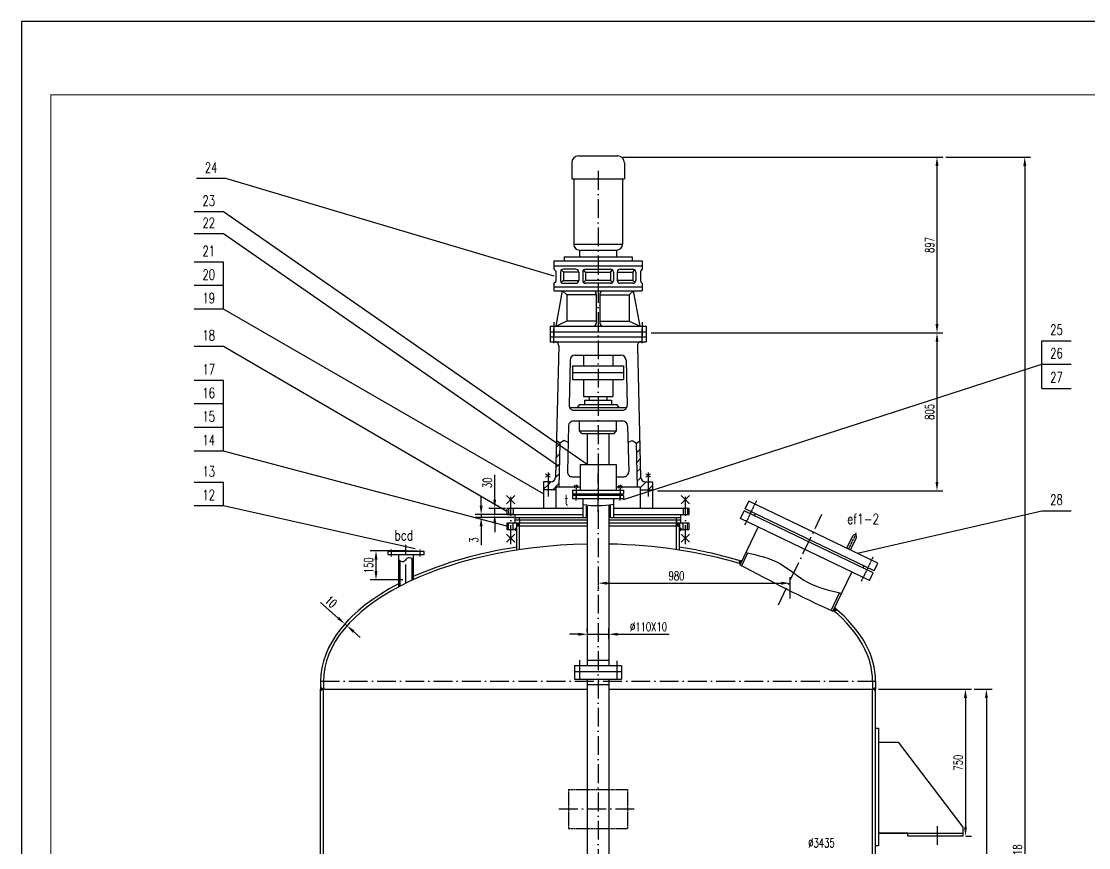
# Model space of a CAD drawing. Extents: x 13059 to 21969, y 2463 to 15078.
# Drawn here: x 13059 to 18501, y 10864 to 15078 of the extents above; entities that cross this region are included whole.
import ezdxf
from ezdxf.enums import TextEntityAlignment as Align

# ---------------------------------------------------------------- set-up
doc = ezdxf.new("R2010")
doc.units = 0
doc.header["$LTSCALE"] = 8
for name, pattern in [('ACAD_ISO10W100', [18, 12, -3, 0, -3]), ('CENTER', [2, 1.25, -0.25, 0.25, -0.25]), ('HIDDEN', [0.375, 0.25, -0.125])]:
    doc.linetypes.add(name, pattern=pattern)
for name, color, linetype in [('cen', 3, 'CENTER'), ('HGJ', 1, 'Continuous'), ('HGJX', 2, 'CENTER'), ('hgjy', 7, 'Continuous'), ('K1', 4, 'Continuous'), ('RENK', 7, 'Continuous'), ('tank', 1, 'Continuous'), ('tankx', 2, 'ACAD_ISO10W100'), ('tanky', 7, 'Continuous')]:
    doc.layers.add(name, color=color, linetype=linetype)
doc.styles.add('hzfs', font='simplex.shx', dxfattribs={"width": 0.7, "bigfont": 'hzfs.shx'})
doc.styles.get("Standard").update_dxf_attribs({"font": 'txt', "width": 0.7, "bigfont": 'hztxt.shx'})
doc.dimstyles.new('PVCAD$0', dxfattribs={"dimscale": 15, "dimtxt": 3, "dimasz": 3, "dimexe": 2, "dimexo": 1, "dimgap": 1, "dimtad": 1, "dimdec": 0, "dimzin": 0, "dimdsep": 46, "dimtxsty": 'hzfs', "dimcen": 2.5, "dimclrd": 4, "dimclre": 4, "dimadec": 0, "dimazin": 0, "dimtfac": 1, "dimtmove": 0, "dimatfit": 0, "dimfxl": 1, "dimarcsym": 0})

# ---------------------------------------------------------------- blocks, each defined once
blk = doc.blocks.new('*D143')
at = {"color": 4, "lineweight": -2}
for p, q in [((15999.4, 12199.5), (15999.4, 12183.1)), ((16044.4, 12213.1), (16934.4, 12213.1)), ((16979.4, 12134.6), (16979.4, 12243.1))]:
    blk.add_line(p, q, dxfattribs=at)
at = {"color": 4}
for points in [[(16044.4, 12220.6), (16044.4, 12205.6), (15999.4, 12213.1)], [(16934.4, 12220.6), (16934.4, 12205.6), (16979.4, 12213.1)]]:
    blk.add_solid(points, dxfattribs=at)
at = {"layer": 'Defpoints', "color": 0}
for p in [(15999.4, 12214.5), (16979.4, 12213.1), (16979.4, 12119.6)]:
    blk.add_point(p, dxfattribs=at)
at = {"color": 0, "insert": (16399.4, 12250.6), "char_height": 45, "attachment_point": 5, "style": 'hzfs'}
blk.add_mtext('980', dxfattribs=at)
blk = doc.blocks.new('*D144')
at = {"color": 4, "lineweight": -2}
for p, q in [((15025, 12378.9), (14837.1, 12378.9)), ((14867.1, 12274.7), (14867.1, 12333.9)), ((15004.4, 12229.7), (14837.1, 12229.7))]:
    blk.add_line(p, q, dxfattribs=at)
at = {"color": 4}
for points in [[(14859.6, 12333.9), (14874.6, 12333.9), (14867.1, 12378.9)], [(14859.6, 12274.7), (14874.6, 12274.7), (14867.1, 12229.7)]]:
    blk.add_solid(points, dxfattribs=at)
at = {"layer": 'Defpoints', "color": 0}
for p in [(14867.1, 12378.9), (15040, 12378.9), (15019.4, 12229.7)]:
    blk.add_point(p, dxfattribs=at)
at = {"color": 0, "insert": (14829.6, 12304.3), "char_height": 45, "attachment_point": 5, "rotation": 90, "style": 'hzfs'}
blk.add_mtext('150', dxfattribs=at)
blk = doc.blocks.new('*D145')
at = {"color": 4, "lineweight": -2}
for p, q in [((15944.4, 11967.7), (15944.4, 11982.7)), ((16054.4, 11930.2), (16054.4, 11982.7)), ((15899.4, 11952.7), (15854.4, 11952.7)), ((15944.4, 11952.7), (16054.4, 11952.7)), ((16099.4, 11952.7), (16362.4, 11952.7))]:
    blk.add_line(p, q, dxfattribs=at)
at = {"color": 4}
for points in [[(15899.4, 11960.2), (15899.4, 11945.2), (15944.4, 11952.7)], [(16099.4, 11960.2), (16099.4, 11945.2), (16054.4, 11952.7)]]:
    blk.add_solid(points, dxfattribs=at)
at = {"layer": 'Defpoints', "color": 0}
for p in [(15944.4, 11952.7), (16054.4, 11952.7), (16054.4, 11915.2)]:
    blk.add_point(p, dxfattribs=at)
at = {"color": 0, "insert": (16256.6, 11990.2), "char_height": 45, "attachment_point": 5, "style": 'hzfs'}
blk.add_mtext('%%C110X10', dxfattribs=at)
blk = doc.blocks.new('*D146')
at = {"color": 4, "lineweight": -2}
for p, q in [((16123.8, 14386.1), (17757.6, 14386.1)), ((17727.6, 14341.1), (17727.6, 13534.1)), ((16269.4, 13489.1), (17757.6, 13489.1))]:
    blk.add_line(p, q, dxfattribs=at)
at = {"color": 4}
for points in [[(17720.1, 14341.1), (17735.1, 14341.1), (17727.6, 14386.1)], [(17720.1, 13534.1), (17735.1, 13534.1), (17727.6, 13489.1)]]:
    blk.add_solid(points, dxfattribs=at)
at = {"layer": 'Defpoints', "color": 0}
for p in [(16108.8, 14386.1), (16254.4, 13489.1), (17727.6, 13489.1)]:
    blk.add_point(p, dxfattribs=at)
at = {"color": 0, "insert": (17690.1, 13937.6), "char_height": 45, "attachment_point": 5, "rotation": 90, "style": 'hzfs'}
blk.add_mtext('897', dxfattribs=at)
blk = doc.blocks.new('*D147')
at = {"color": 4, "lineweight": -2}
for p, q in [((16512.5, 13489.1), (17757.6, 13489.1)), ((17727.6, 13444.1), (17727.6, 12729.1)), ((16301.9, 12684.1), (17757.6, 12684.1))]:
    blk.add_line(p, q, dxfattribs=at)
at = {"color": 4}
for points in [[(17720.1, 13444.1), (17735.1, 13444.1), (17727.6, 13489.1)], [(17720.1, 12729.1), (17735.1, 12729.1), (17727.6, 12684.1)]]:
    blk.add_solid(points, dxfattribs=at)
at = {"layer": 'Defpoints', "color": 0}
for p in [(16497.5, 13489.1), (16286.9, 12684.1), (17727.6, 12684.1)]:
    blk.add_point(p, dxfattribs=at)
at = {"color": 0, "insert": (17690.1, 13086.6), "char_height": 45, "attachment_point": 5, "rotation": 90, "style": 'hzfs'}
blk.add_mtext('805', dxfattribs=at)
blk = doc.blocks.new('*X110')
at = {"color": 0}
for p, q in [((7642.8, 5019.4), (7661.2, 5037.8)), ((7641.5, 4968.7), (7660, 4987.1)), ((7640.3, 4918), (7658.8, 4936.4)), ((7601, 4829.1), (7615.9, 4844)), ((7639.1, 4867.2), (7657.6, 4885.7)), ((7578.5, 4806.6), (7601, 4829.1)), ((7625.3, 4804), (7656.4, 4835))]:
    blk.add_line(p, q, dxfattribs=at)
blk = doc.blocks.new('*X111')
at = {"color": 0}
for p, q in [((8257.8, 5040.4), (8261.1, 5043.7)), ((8258.9, 4992.1), (8276.5, 5009.7)), ((8260.1, 4943.7), (8277.6, 4961.3)), ((8261.2, 4895.4), (8278.8, 4913)), ((8262.4, 4847), (8280.2, 4864.9)), ((8278, 4813.2), (8308.8, 4844)), ((8318.3, 4804), (8340.5, 4826.2))]:
    blk.add_line(p, q, dxfattribs=at)
blk = doc.blocks.new('212B-80-78')
at = {"layer": 'HGJ'}
for p, q in [((-91.7, 154), (-91.7, 22)), ((-91.7, 154), (91.7, 154)), ((91.7, 154), (91.7, 22)), ((-130, 22), (130, 22)), ((-130, 22), (-130, 4)), ((-130, 4), (130, 4)), ((-94, 4), (-94, 0)), ((-94, 0), (94, 0)), ((94, 4), (94, 0)), ((130, 22), (130, 4))]:
    blk.add_line(p, q, dxfattribs=at)
at = {"layer": 'HGJX'}
for p, q in [((0, 181), (0, -19.6)), ((-102.5, 46.1), (-122.5, 34.5)), ((-102.5, 34.5), (-122.5, 46.1)), ((-112.5, 49.7), (-112.5, -20.9)), ((102.5, 34.5), (122.5, 46.1)), ((102.5, 46.1), (122.5, 34.5)), ((112.5, 49.7), (112.5, -20.9))]:
    blk.add_line(p, q, dxfattribs=at)
blk = doc.blocks.new('*D148')
at = {"layer": 'Defpoints', "color": 0}
for p in [(15472.4, 12594.7), (15542.6, 12594.7), (15542.6, 12563.7)]:
    blk.add_point(p, dxfattribs=at)
at = {"layer": 'K1', "color": 4, "lineweight": -2}
for p, q in [((15472.4, 12639.7), (15472.4, 12765.7)), ((15527.6, 12594.7), (15442.4, 12594.7)), ((15472.4, 12563.7), (15472.4, 12594.7)), ((15527.6, 12563.7), (15442.4, 12563.7)), ((15472.4, 12518.7), (15472.4, 12473.7))]:
    blk.add_line(p, q, dxfattribs=at)
at = {"layer": 'K1', "color": 4}
for points in [[(15464.9, 12639.7), (15479.9, 12639.7), (15472.4, 12594.7)], [(15464.9, 12518.7), (15479.9, 12518.7), (15472.4, 12563.7)]]:
    blk.add_solid(points, dxfattribs=at)
at = {"layer": 'K1', "color": 0, "insert": (15434.9, 12725.2), "char_height": 45, "attachment_point": 5, "rotation": 90, "style": 'hzfs'}
blk.add_mtext('30', dxfattribs=at)
blk = doc.blocks.new('*D149')
at = {"layer": 'Defpoints', "color": 0}
for p in [(15403.2, 12548.7), (15585.1, 12563.7), (15585.1, 12548.7)]:
    blk.add_point(p, dxfattribs=at)
at = {"layer": 'K1', "color": 4, "lineweight": -2}
for p, q in [((15403.2, 12608.7), (15403.2, 12653.7)), ((15570.1, 12563.7), (15373.2, 12563.7)), ((15570.1, 12548.7), (15373.2, 12548.7)), ((15403.2, 12563.7), (15403.2, 12548.7)), ((15403.2, 12503.7), (15403.2, 12407.7))]:
    blk.add_line(p, q, dxfattribs=at)
at = {"layer": 'K1', "color": 4}
for points in [[(15395.7, 12608.7), (15410.7, 12608.7), (15403.2, 12563.7)], [(15395.7, 12503.7), (15410.7, 12503.7), (15403.2, 12548.7)]]:
    blk.add_solid(points, dxfattribs=at)
at = {"layer": 'K1', "color": 0, "insert": (15365.7, 12433.2), "char_height": 45, "attachment_point": 5, "rotation": 90, "style": 'hzfs'}
blk.add_mtext('3', dxfattribs=at)
blk = doc.blocks.new('*D150')
at = {"color": 4, "lineweight": -2}
for p, q in [((14674.5, 12035.4), (14584.7, 12115)), ((14718.1, 12016.8), (14728.1, 12028)), ((14718.8, 11996.1), (14708.1, 12005.6)), ((14728.8, 12007.3), (14738.8, 12018.5)), ((14752.5, 11966.2), (14786.2, 11936.3))]:
    blk.add_line(p, q, dxfattribs=at)
at = {"color": 4}
for points in [[(14679.5, 12041), (14669.5, 12029.8), (14708.1, 12005.6)], [(14757.5, 11971.8), (14747.5, 11960.6), (14718.8, 11996.1)]]:
    blk.add_solid(points, dxfattribs=at)
at = {"layer": 'Defpoints', "color": 0}
for p in [(14708.1, 12005.6), (14708.1, 12005.6), (14718.8, 11996.1)]:
    blk.add_point(p, dxfattribs=at)
at = {"color": 0, "insert": (14637.6, 12118.2), "char_height": 45, "attachment_point": 5, "rotation": 318.4261, "style": 'hzfs'}
blk.add_mtext('10', dxfattribs=at)
blk = doc.blocks.new('*D161')
at = {"color": 4, "lineweight": -2}
for p, q in [((17429.4, 11673.1), (17902.7, 11673.1)), ((17872.7, 11628.1), (17872.7, 10968.1)), ((17874.4, 10923.1), (17902.7, 10923.1))]:
    blk.add_line(p, q, dxfattribs=at)
at = {"color": 4}
for points in [[(17865.2, 11628.1), (17880.2, 11628.1), (17872.7, 11673.1)], [(17865.2, 10968.1), (17880.2, 10968.1), (17872.7, 10923.1)]]:
    blk.add_solid(points, dxfattribs=at)
at = {"layer": 'Defpoints', "color": 0}
for p in [(17414.4, 11673.1), (17859.4, 10923.1), (17872.7, 10923.1)]:
    blk.add_point(p, dxfattribs=at)
at = {"color": 0, "insert": (17835.2, 11298.1), "char_height": 45, "attachment_point": 5, "rotation": 90, "style": 'hzfs'}
blk.add_mtext('750', dxfattribs=at)
blk = doc.blocks.new('*D159')
at = {"color": 4, "lineweight": -2}
for p, q in [((17917.7, 11673.1), (18009.3, 11673.1)), ((17979.3, 11628.1), (17979.3, 8218.1)), ((17429.4, 8173.1), (18009.3, 8173.1))]:
    blk.add_line(p, q, dxfattribs=at)
at = {"color": 4}
for points in [[(17971.8, 11628.1), (17986.8, 11628.1), (17979.3, 11673.1)], [(17971.8, 8218.1), (17986.8, 8218.1), (17979.3, 8173.1)]]:
    blk.add_solid(points, dxfattribs=at)
at = {"layer": 'Defpoints', "color": 0}
for p in [(17902.7, 11673.1), (17414.4, 8173.1), (17979.3, 8173.1)]:
    blk.add_point(p, dxfattribs=at)
at = {"color": 0, "insert": (17941.8, 9923.1), "char_height": 45, "attachment_point": 5, "rotation": 90, "style": 'hzfs'}
blk.add_mtext('3500', dxfattribs=at)
blk = doc.blocks.new('*D171')
at = {"color": 4, "lineweight": -2}
for p, q in [((17772.6, 14386.1), (18205.2, 14386.1)), ((18175.2, 14341.1), (18175.2, 7313.1)), ((16092.4, 7268.1), (18205.2, 7268.1))]:
    blk.add_line(p, q, dxfattribs=at)
at = {"color": 4}
for points in [[(18167.7, 14341.1), (18182.7, 14341.1), (18175.2, 14386.1)], [(18167.7, 7313.1), (18182.7, 7313.1), (18175.2, 7268.1)]]:
    blk.add_solid(points, dxfattribs=at)
at = {"layer": 'Defpoints', "color": 0}
for p in [(17757.6, 14386.1), (16077.4, 7268.1), (18175.2, 7268.1)]:
    blk.add_point(p, dxfattribs=at)
at = {"color": 0, "insert": (18137.7, 10827.1), "char_height": 45, "attachment_point": 5, "rotation": 90, "style": 'hzfs'}
blk.add_mtext('7118', dxfattribs=at)

msp = doc.modelspace()

# ---------------------------------------------------------------- linework, layer by layer
for p, q in [((13058.7, 15078.3), (13058.7, 2463.3)), ((21968.7, 15078.3), (13058.7, 15078.3))]:
    msp.add_line(p, q)
at = {"color": 1}
for p, q in [((15900, 14391.7), (16098.8, 14391.7)), ((15865, 14356.7), (15865, 14274.9)), ((16133.8, 14356.7), (16133.8, 14274.9)), ((15865, 14274.9), (16133.8, 14274.9)), ((15875, 14274.9), (15875, 13941.7)), ((16123.8, 14274.9), (16123.8, 13941.7)), ((15875, 13941.7), (16123.8, 13941.7)), ((15905, 13911.7), (15905, 13876.7)), ((15905, 13911.7), (16093.8, 13911.7)), ((16093.8, 13911.7), (16093.8, 13876.7)), ((15774.4, 13856.7), (16224.4, 13856.7)), ((15774.4, 13856.7), (15774.4, 13814.7)), ((15774.4, 13831.7), (16224.4, 13831.7)), ((15826.1, 13876.7), (16172.7, 13876.7)), ((15826.1, 13876.7), (15826.1, 13856.7)), ((16172.7, 13876.7), (16172.7, 13856.7)), ((16224.4, 13856.7), (16224.4, 13814.7)), ((15774.4, 13814.7), (15783.5, 13805.1)), ((15783.5, 13805.1), (15783.5, 13752.1)), ((15807.5, 13799.7), (15807.5, 13757.4)), ((15822.5, 13799.7), (15811.9, 13810.3)), ((15886.1, 13814.7), (15822.5, 13814.7)), ((15822.5, 13799.7), (15822.5, 13757.4)), ((15901.1, 13799.7), (15822.5, 13799.7)), ((15901.1, 13799.7), (15901.1, 13757.4)), ((15921, 13799.7), (15921, 13757.4)), ((15936, 13799.7), (15925.4, 13810.3)), ((15936, 13814.7), (16062.8, 13814.7)), ((15936, 13799.7), (15936, 13757.4)), ((15936, 13799.7), (16062.8, 13799.7)), ((16062.8, 13799.7), (16073.4, 13810.3)), ((16062.8, 13799.7), (16062.8, 13757.4)), ((16077.8, 13799.7), (16077.8, 13757.4)), ((16097.6, 13799.7), (16176.3, 13799.7)), ((16097.6, 13799.7), (16097.6, 13757.4)), ((16112.6, 13814.7), (16176.3, 13814.7)), ((16176.3, 13799.7), (16186.9, 13810.3)), ((16176.3, 13799.7), (16176.3, 13757.4)), ((16191.3, 13799.7), (16191.3, 13757.4)), ((16224.4, 13814.7), (16215.3, 13805.1)), ((16215.3, 13805.1), (16215.3, 13752.1)), ((15774.4, 13742.4), (15783.5, 13752.1)), ((15774.4, 13742.4), (15774.4, 13703.7)), ((15774.4, 13723.7), (16224.4, 13723.7)), ((15822.5, 13757.4), (15811.9, 13746.8)), ((15822.5, 13757.4), (15901.1, 13757.4)), ((15822.5, 13742.4), (15886.1, 13742.4)), ((15936, 13757.4), (15925.4, 13746.8)), ((16062.8, 13757.4), (15936, 13757.4)), ((16062.8, 13742.4), (15936, 13742.4)), ((16062.8, 13757.4), (16073.4, 13746.8)), ((16176.3, 13757.4), (16097.6, 13757.4)), ((16176.3, 13742.4), (16112.6, 13742.4)), ((16176.3, 13757.4), (16186.9, 13746.8)), ((16224.4, 13742.4), (16215.3, 13752.1)), ((16224.4, 13742.4), (16224.4, 13703.7)), ((15774.4, 13703.7), (16224.4, 13703.7)), ((15785.4, 13524.7), (15818.5, 13703.7)), ((15840.4, 13683.7), (15818.5, 13703.7)), ((15840.4, 13683.7), (15840.4, 13548.7)), ((15990.4, 13683.7), (15840.4, 13683.7)), ((15990.4, 13688.7), (15990.4, 13539.7)), ((16008.4, 13688.7), (16008.4, 13539.7)), ((16008.4, 13683.7), (16158.3, 13683.7)), ((16158.3, 13683.7), (16180.3, 13703.7)), ((16158.3, 13683.7), (16158.3, 13548.7)), ((16213.4, 13524.7), (16180.3, 13703.7)), ((15754.4, 13524.7), (16244.4, 13524.7)), ((15754.4, 13524.7), (15754.4, 13494.7)), ((15840.4, 13548.7), (15785.4, 13524.7)), ((15990.4, 13548.7), (15840.4, 13548.7)), ((16008.4, 13548.7), (16158.3, 13548.7)), ((16158.3, 13548.7), (16213.4, 13524.7)), ((16244.4, 13524.7), (16244.4, 13494.7)), ((15754.4, 13494.7), (16244.4, 13494.7)), ((15754.4, 13494.7), (15754.4, 13444.7)), ((15754.4, 13494.7), (16244.4, 13494.7)), ((15754.4, 13469.7), (16244.4, 13469.7)), ((15754.4, 13444.7), (16244.4, 13444.7)), ((15917.4, 13494.7), (16081.4, 13494.7)), ((16244.4, 13494.7), (16244.4, 13444.7)), ((15881.8, 13375.5), (16116.9, 13375.5)), ((15924.4, 13375.5), (15924.4, 13322.3)), ((16074.4, 13375.5), (16074.4, 13322.3)), ((15869.4, 13322.3), (16129.4, 13322.3)), ((15869.4, 13322.3), (15869.4, 13252.3)), ((15869.4, 13287.3), (16129.4, 13287.3)), ((16129.4, 13322.3), (16129.4, 13252.3)), ((15869.4, 13252.3), (16129.4, 13252.3)), ((15924.4, 13252.3), (15924.4, 13165.2)), ((16074.4, 13252.3), (16074.4, 13165.2)), ((15904.9, 13124.7), (15893.2, 13109.7)), ((15904.9, 13124.7), (16093.8, 13124.7)), ((15924.4, 13165.2), (16074.4, 13165.2)), ((15930.8, 13146.7), (16067.9, 13146.7)), ((15930.8, 13146.7), (15930.8, 13124.7)), ((15953.9, 13165.2), (15953.9, 13146.7)), ((16044.9, 13165.2), (16044.9, 13146.7)), ((16067.9, 13146.7), (16067.9, 13124.7)), ((16093.8, 13124.7), (16105.5, 13109.7)), ((15853.4, 13109.7), (16145.4, 13109.7)), ((15876.3, 13094.7), (16122.5, 13094.7)), ((15873.8, 13040.3), (16124.9, 13040.3)), ((15905.1, 12990.7), (15905.1, 13040.3)), ((16093.7, 12990.7), (16093.7, 13040.3)), ((15905.1, 12990.7), (16093.7, 12990.7)), ((15917.1, 12975.7), (15905.1, 12990.7)), ((15917.1, 12975.7), (16081.7, 12975.7)), ((16081.7, 12975.7), (16093.7, 12990.7)), ((15868.2, 12755.9), (15907.7, 12755.9)), ((16091, 12755.9), (16130.5, 12755.9)), ((15757.6, 12729.7), (15721.9, 12729.7)), ((15721.9, 12729.7), (15721.9, 12594.7)), ((15784.4, 12689.7), (15721.9, 12689.7)), ((15784.4, 12704.7), (15907.7, 12704.7)), ((15784.4, 12704.7), (15784.4, 12594.7)), ((16091, 12704.7), (16214.4, 12704.7)), ((16214.4, 12704.7), (16214.4, 12689.7)), ((16214.4, 12704.7), (16214.4, 12594.7)), ((16214.4, 12689.7), (16276.9, 12689.7)), ((16241.2, 12729.7), (16276.9, 12729.7)), ((16276.9, 12729.7), (16276.9, 12608.3)), ((16276.9, 12729.7), (16276.9, 12594.7))]:
    msp.add_line(p, q, dxfattribs=at)
at = {"color": 2}
for p, q in [((15774.4, 13544.2), (15774.4, 13474.8)), ((15774.4, 13437.3), (15774.4, 13508.9)), ((16224.4, 13544.2), (16224.4, 13474.8)), ((16224.4, 13437.3), (16224.4, 13508.9)), ((15744.4, 12777.6), (15744.4, 12654.7)), ((16254.4, 12777.6), (16254.4, 12654.7))]:
    msp.add_line(p, q, dxfattribs=at)
at = {"color": 1, "linetype": 'Continuous'}
for p, q in [((15798.5, 13424.2), (15782.6, 12754.1)), ((16200.2, 13424.2), (16216.2, 12754.1)), ((15856.8, 13351.1), (15851.3, 13120.3)), ((16141.9, 13351.1), (16147.4, 13120.3)), ((15848.8, 13015.9), (15843.2, 12781.5)), ((16149.9, 13015.9), (16155.5, 12781.5)), ((15804.7, 12927.7), (15799.4, 12704.7)), ((16194.1, 12927.7), (16199.4, 12704.7))]:
    msp.add_line(p, q, dxfattribs=at)
at = {"color": 7}
for p, q in [((15804.3, 12927.5), (15787, 12939.3)), ((15826.1, 12940.6), (15804.3, 12927.5)), ((15846.8, 12930.8), (15826.1, 12940.6)), ((16152, 12930.8), (16172.6, 12940.6)), ((16172.6, 12940.6), (16194.5, 12927.5)), ((16194.5, 12927.5), (16211.8, 12939.3))]:
    msp.add_line(p, q, dxfattribs=at)
at = {"color": 1}
for centre, radius, start, end in [((15900, 14356.7), 35, 90, 180), ((16098.8, 14356.7), 35, 0, 90), ((15905, 13941.7), 30, 180, 270), ((16093.8, 13941.7), 30, 270, 0), ((15822.5, 13799.7), 15, 90, 180), ((15886.1, 13799.7), 15, 0, 90), ((15936, 13799.7), 15, 90, 180), ((16062.8, 13799.7), 15, 0, 90), ((16112.6, 13799.7), 15, 90, 180), ((16176.3, 13799.7), 15, 0, 90), ((15822.5, 13757.4), 15, 180, 270), ((15886.1, 13757.4), 15, 270, 0), ((15936, 13757.4), 15, 180, 270), ((16062.8, 13757.4), 15, 270, 0), ((16112.6, 13757.4), 15, 180, 270), ((16176.3, 13757.4), 15, 270, 0), ((15975.4, 13688.7), 15, 0, 90), ((16023.4, 13688.7), 15, 90, 180), ((15975.4, 13539.7), 15, 270, 0), ((16023.4, 13539.7), 15, 180, 270), ((15778.6, 13424.7), 20, 358.6326, 90), ((16220.2, 13424.7), 20, 90, 181.3674), ((15881.8, 13350.5), 25, 90, 178.6326), ((16116.9, 13350.5), 25, 1.3674, 90), ((15876.3, 13119.7), 25, 178.6326, 270), ((16122.5, 13119.7), 25, 270, 1.3674), ((15873.8, 13015.3), 25, 90, 178.6326), ((16124.9, 13015.3), 25, 1.3674, 90), ((15757.6, 12754.7), 25, 270, 358.6326), ((15868.2, 12780.9), 25, 178.6326, 270), ((16130.5, 12780.9), 25, 270, 1.3674), ((16241.2, 12754.7), 25, 181.3674, 270)]:
    msp.add_arc(centre, radius, start, end, dxfattribs=at)
msp.add_arc((15995.6, 13040), 431.3, 260.0867, 280.9253)
for points in [[(16723.1, 12307.4), (16715.6, 12324.8), (16736.4, 12334.9)], [(17196.9, 12069.6), (17216.6, 12071.1), (17209.6, 12096)]]:
    msp.add_solid(points)
at = {"layer": 'cen', "linetype": 'HIDDEN', "ltscale": 2}
msp.add_line((16149.4, 11161.7), (16149.4, 10961.7), dxfattribs=at)
at = {"layer": 'HGJ'}
for p, q in [((15869.4, 12660.7), (15869.4, 12644.7)), ((16129.4, 12660.7), (15869.4, 12660.7)), ((15869.4, 12644.7), (16129.4, 12644.7)), ((15900.4, 12664.7), (16098.4, 12664.7)), ((15900.4, 12660.7), (15900.4, 12664.7)), ((16098.4, 12660.7), (16098.4, 12664.7)), ((16129.4, 12660.7), (16129.4, 12644.7)), ((14926.9, 12374.9), (14926.9, 12358.9)), ((15111.9, 12374.9), (14926.9, 12374.9)), ((14926.9, 12358.9), (15111.9, 12358.9)), ((14960.4, 12378.9), (15078.4, 12378.9)), ((14960.4, 12374.9), (14960.4, 12378.9)), ((15078.4, 12378.9), (15078.4, 12374.9)), ((15111.9, 12358.9), (15111.9, 12374.9)), ((14988.4, 12329.2), (14988.4, 12197.2)), ((15050.4, 12338.6), (15050.4, 12227.7))]:
    msp.add_line(p, q, dxfattribs=at)
at = {"layer": 'HGJX'}
for p, q in [((15886.9, 12634.7), (15886.9, 12670.7)), ((16111.9, 12634.7), (16111.9, 12670.7)), ((14946.9, 12348.9), (14946.9, 12384.9)), ((15091.9, 12348.9), (15091.9, 12384.9))]:
    msp.add_line(p, q, dxfattribs=at)
at = {"layer": 'hgjy', "linetype": 'HIDDEN', "ltscale": 2}
for p, q in [((15849.4, 11161.7), (15849.4, 10961.7)), ((15849.4, 11161.7), (16149.4, 11161.7)), ((15849.4, 10961.7), (16149.4, 10961.7))]:
    msp.add_line(p, q, dxfattribs=at)
at = {"layer": 'hgjy'}
msp.add_spline([(14981.4, 12333.9), (15006.7, 12323.9), (15032, 12343.9), (15057.4, 12333.9)], degree=3, dxfattribs=at)
at = {"layer": 'K1', "const_width": 6}
msp.add_lwpolyline([(13208.7, 2613.3), (13208.7, 14703.3), (21818.7, 14703.3), (21818.7, 2613.3)], close=True, dxfattribs=at)
at = {"layer": 'RENK', "color": 2, "linetype": 'CENTER'}
for p, q in [((16748.4, 12509.9), (16809, 12635.8)), ((17277.5, 12387.1), (17317.7, 12470.6)), ((17343.1, 12223.7), (17403.7, 12349.6))]:
    msp.add_line(p, q, dxfattribs=at)
at = {"layer": 'RENK', "color": 1, "linetype": 'Continuous'}
for p, q in [((16749.3, 12592.4), (16768.4, 12632.1)), ((17426.2, 12315.5), (16768.4, 12632.1)), ((16725.4, 12542.9), (16744.5, 12582.5)), ((17402.3, 12266), (16744.5, 12582.5)), ((17407.1, 12275.9), (16749.3, 12592.4)), ((17383.2, 12226.3), (16725.4, 12542.9)), ((16796.3, 12557.6), (16800.7, 12566.6)), ((16723.1, 12307.4), (16815.6, 12499.5)), ((17268.5, 12391.4), (17298.8, 12454.5)), ((17286.5, 12382.7), (17316.9, 12445.8)), ((16731.9, 12302.6), (16763.1, 12367.4)), ((17350.5, 12290.9), (17354.8, 12299.9)), ((17407.1, 12275.9), (17426.2, 12315.5)), ((17196.9, 12069.6), (17293.1, 12269.7)), ((17383.2, 12226.3), (17402.3, 12266)), ((17187.9, 12074), (17231, 12163.7))]:
    msp.add_line(p, q, dxfattribs=at)
for centre, radius, start, end in [((17307.8, 12450.2), 10, 334.3028, 154.3028), ((20543.3, 19329.5), 7994, 241.45263, 245.25254)]:
    msp.add_arc(centre, radius, start, end, dxfattribs=at)
at = {"layer": 'RENK', "color": 7, "linetype": 'Continuous'}
msp.add_spline([(16753.1, 12369.6), (16926.6, 12312.9), (17067.5, 12218.3), (17241.1, 12161.5)], degree=3, dxfattribs=at)
at = {"layer": 'tank'}
for p, q in [((15944.4, 12975.7), (15944.4, 12818.7)), ((16054.4, 12975.7), (16054.4, 12818.7)), ((15921.4, 12644.7), (15921.4, 12548.7)), ((16077.4, 12644.7), (16077.4, 12548.7)), ((15584.4, 12594.7), (15534.4, 12594.7)), ((15534.4, 12594.7), (15534.4, 12563.7)), ((15542.9, 12594.7), (15542.9, 12563.7)), ((15565.9, 12594.7), (15565.9, 12563.7)), ((15921.4, 12594.7), (15584.4, 12594.7)), ((15937.9, 12612.6), (15937.9, 12548.7)), ((15944.4, 12606.2), (15944.4, 11794.1)), ((16054.4, 12607.2), (16054.4, 11794.1)), ((16060.9, 12613.7), (16060.9, 12548.7)), ((16464.4, 12594.7), (16077.4, 12594.7)), ((16432.9, 12594.7), (16432.9, 12563.7)), ((16455.9, 12594.7), (16455.9, 12563.7)), ((16464.4, 12563.7), (16464.4, 12594.7)), ((15534.4, 12563.7), (15921.4, 12563.7)), ((15944.4, 12518.7), (15534.4, 12518.7)), ((15534.4, 12518.7), (15534.4, 12487.7)), ((15542.9, 12487.7), (15542.9, 12518.7)), ((15565.9, 12487.7), (15565.9, 12518.7)), ((15576.9, 12518.7), (15576.9, 12563.7)), ((15576.9, 12548.7), (15944.4, 12548.7)), ((15944.4, 12533.7), (15576.9, 12533.7)), ((15584.4, 12487.7), (15584.4, 12518.7)), ((15599.4, 12533.7), (15599.4, 12548.7)), ((15599.4, 12533.7), (15599.4, 12518.7)), ((15599.4, 12384.4), (15599.4, 12518.7)), ((16054.4, 12548.7), (16421.9, 12548.7)), ((16421.9, 12533.7), (16054.4, 12533.7)), ((16464.4, 12518.7), (16054.4, 12518.7)), ((16077.4, 12563.7), (16464.4, 12563.7)), ((16399.4, 12384.4), (16399.4, 12548.7)), ((16399.4, 12533.7), (16399.4, 12518.7)), ((16414.4, 12518.7), (16414.4, 12487.7)), ((16421.9, 12518.7), (16421.9, 12563.7)), ((16432.9, 12487.7), (16432.9, 12518.7)), ((16455.9, 12487.7), (16455.9, 12518.7)), ((16464.4, 12487.7), (16464.4, 12518.7)), ((15534.4, 12487.7), (15584.4, 12487.7)), ((15944.4, 12503.7), (15584.4, 12503.7)), ((15584.4, 12381.6), (15584.4, 12503.7)), ((16414.4, 12503.7), (16054.4, 12503.7)), ((16414.4, 12381.6), (16414.4, 12503.7)), ((16414.4, 12487.7), (16464.4, 12487.7)), ((14981.4, 12358.9), (14981.4, 12193.5)), ((15057.4, 12358.9), (15057.4, 12230.8)), ((15944.4, 12323.1), (15944.4, 11794.1)), ((15944.4, 11878.3), (15944.4, 11794.1)), ((16054.4, 11878.3), (16054.4, 11794.1)), ((15944.4, 11820.1), (16054.4, 11820.1)), ((15879.4, 11794.1), (15879.4, 11723.1)), ((15879.4, 11794.1), (16119.4, 11794.1)), ((15879.4, 11763.1), (16119.4, 11763.1)), ((16119.4, 11794.1), (16119.4, 11723.1)), ((14584.4, 11713.1), (14584.4, 11673.1)), ((14599.4, 11713.1), (14599.4, 11673.1)), ((15879.4, 11723.1), (16119.4, 11723.1)), ((15944.4, 11723.1), (15944.4, 11479.1)), ((15944.4, 11723.1), (15944.4, 9733.1)), ((16054.4, 11723.1), (16054.4, 11479.1)), ((16054.4, 11723.1), (16054.4, 9733.1)), ((17399.4, 11713.1), (17399.4, 11673.1)), ((17414.4, 11713.1), (17414.4, 11673.1)), ((14584.4, 11673.1), (15944.4, 11673.1)), ((14584.4, 8173.1), (14584.4, 11673.1)), ((14599.4, 8173.1), (14599.4, 11673.1)), ((15944.4, 11697.1), (16054.4, 11697.1)), ((16054.4, 11673.1), (17414.4, 11673.1)), ((17399.4, 8173.1), (17399.4, 11673.1)), ((17414.4, 8173.1), (17414.4, 11673.1))]:
    msp.add_line(p, q, dxfattribs=at)
for points in [[(17414.4, 11473.1), (17429.4, 11473.1), (17429.4, 10873.1), (17414.4, 10873.1)], [(17429.4, 11403.1), (17529.4, 11403.1), (17859.4, 10968.1), (17859.4, 10938.1), (17859.4, 10923.1), (17579.4, 10923.1), (17579.4, 10938.1), (17429.4, 10938.1), (17859.4, 10938.1)]]:
    msp.add_lwpolyline(points, dxfattribs=at)
for major_axis, ratio, start_param, end_param in [((-1400, 0), 0.5, 4.751685, 6.283185), ((-1400, 0), 0.5, 4.167376, 4.673093), ((-1415, 0), 0.5053, 5.010051, 5.440853), ((-1415, 0), 0.5053, 5.010051, 5.440853), ((-1415, 0), 0.5053, 4.168531, 4.414727), ((-1415, 0), 0.5053, 4.168531, 4.414727), ((-1415, 0), 0.5053, 5.515377, 6.283185), ((-1415, 0), 0.5053, 3.141593, 3.692131), ((-1400, 0), 0.5, 3.141593, 3.683256)]:
    msp.add_ellipse((15999.4, 11713.1), major_axis=major_axis, ratio=ratio, start_param=start_param, end_param=end_param, dxfattribs=at)
at = {"layer": 'tankx'}
for p, q in [((15999.4, 14315.7), (15999.4, 7180.7)), ((15999.4, 12576.8), (15999.4, 12772.7)), ((15575.6, 12660.9), (15533.2, 12618.5)), ((15575.6, 12618.5), (15533.2, 12660.9)), ((15554.4, 12412.7), (15554.4, 12670)), ((16465.6, 12660.9), (16423.2, 12618.5)), ((16465.6, 12618.5), (16423.2, 12660.9)), ((16444.4, 12412.7), (16444.4, 12666.5)), ((16918.6, 12102.5), (17140.9, 12564.6)), ((15575.6, 12463.9), (15533.2, 12421.5)), ((15575.6, 12421.5), (15533.2, 12463.9)), ((16465.6, 12463.9), (16423.2, 12421.5)), ((16465.6, 12421.5), (16423.2, 12463.9)), ((15019.4, 12213), (15019.4, 12408.9)), ((15904.4, 11820.1), (15904.4, 11705.5)), ((16094.4, 11817), (16094.4, 11708.7)), ((14584.4, 11713.1), (17414.4, 11713.1)), ((15799.8, 11061.7), (16200.8, 11061.7)), ((17729.4, 10878.1), (17729.4, 10983.1))]:
    msp.add_line(p, q, dxfattribs=at)
at = {"layer": 'tanky'}
for p, q in [((14101.1, 14276.3), (13951.1, 14276.3)), ((15775, 13778.6), (14101.1, 14276.3)), ((14089.3, 14107.3), (13939.3, 14107.3)), ((15944.4, 12818.7), (14089.3, 14107.3)), ((14089.3, 13994.5), (13939.3, 13994.5)), ((15793, 12812.9), (14089.3, 13994.5)), ((14089.3, 13850.6), (13939.3, 13850.6)), ((14089.3, 13610.6), (14089.3, 13850.6)), ((14089.3, 13730.6), (13939.3, 13730.6)), ((14089.3, 13610.6), (13939.3, 13610.6)), ((15721.9, 12668.2), (14089.3, 13610.6)), ((18261.8, 13206.7), (18261.8, 13449.4)), ((18261.8, 13449.4), (18411.8, 13449.4)), ((14089.3, 13421), (13939.3, 13421)), ((15534.4, 12579.2), (14089.3, 13421)), ((16129.4, 12639.1), (18261.8, 13329.4)), ((18261.8, 13329.4), (18411.8, 13329.4)), ((14089.3, 13247.2), (13939.3, 13247.2)), ((14089.3, 12887.2), (14089.3, 13247.2)), ((18261.8, 13206.7), (18411.8, 13206.7)), ((14089.3, 13127.2), (13939.3, 13127.2)), ((14089.3, 13007.2), (13939.3, 13007.2)), ((14089.3, 12887.2), (13939.3, 12887.2)), ((15534.4, 12503.2), (14089.3, 12887.2)), ((14089.3, 12727.2), (13939.3, 12727.2)), ((14089.3, 12607.2), (14089.3, 12727.2)), ((14089.3, 12607.2), (13939.3, 12607.2)), ((15066.9, 12387.5), (14089.3, 12607.2)), ((17321.5, 12365.9), (18261.8, 12582.3)), ((18261.8, 12582.3), (18411.8, 12582.3))]:
    msp.add_line(p, q, dxfattribs=at)
for points in [[(15599.4, 12518.7), (15584.4, 12518.7), (15584.4, 12503.7)], [(15599.4, 12518.7), (15599.4, 12503.7), (15584.4, 12503.7)], [(16399.4, 12518.7), (16399.4, 12503.7), (16414.4, 12503.7)], [(16399.4, 12518.7), (16414.4, 12518.7), (16414.4, 12503.7)], [(15569.4, 12487.7), (15584.4, 12472.7), (15584.4, 12502.7)], [(16429.4, 12487.7), (16414.4, 12472.7), (16414.4, 12502.7)], [(14599.4, 11673.1), (14584.4, 11688.1), (14584.4, 11658.1)], [(17399.4, 11673.1), (17414.4, 11688.1), (17414.4, 11658.1)]]:
    msp.add_solid(points, dxfattribs=at)

# ---------------------------------------------------------------- block references
at = {"color": 7}
for name, p in [('*X110', (8143.4, 7885.7)), ('*X111', (7936.3, 7885.7))]:
    msp.add_blockref(name, p, dxfattribs=at)
msp.add_blockref('212B-80-78', (15999.4, 12664.7))

# ---------------------------------------------------------------- texts
msp.add_text('x', height=35, rotation=90, dxfattribs=at).set_placement((15755.4, 12749))
at = {"color": 7, "text_generation_flag": 2}
msp.add_text('x', height=35, rotation=270, dxfattribs=at).set_placement((16243.3, 12749))
at = {"style": 'hzfs', "width": 0.7}
msp.add_text('%%c3435', height=45, dxfattribs=at).set_placement((17071, 10865.8))
at = {"layer": 'hgjy', "style": 'hzfs', "width": 0.75}
for s, p in [('t', (15838.7, 12636.8)), ('ef1-2', (17350.9, 12540.7)), ('bcd', (15008.7, 12457.7))]:
    msp.add_text(s, height=52.5, dxfattribs=at).set_placement(p, align=Align.MIDDLE)
at = {"layer": 'tanky', "style": 'hzfs', "width": 0.7}
for s, p in [('24', (14026.1, 14306.3)), ('23', (14014.3, 14137.3)), ('22', (14014.3, 14024.5)), ('21', (14014.3, 13880.6)), ('20', (14014.3, 13760.6)), ('19', (14014.3, 13640.6)), ('18', (14014.3, 13451)), ('25', (18336.8, 13479.4)), ('26', (18336.8, 13359.4)), ('17', (14014.3, 13277.2)), ('27', (18336.8, 13236.7)), ('16', (14014.3, 13157.2)), ('15', (14014.3, 13037.2)), ('14', (14014.3, 12917.2)), ('13', (14014.3, 12757.2)), ('12', (14014.3, 12637.2)), ('28', (18336.8, 12612.3))]:
    msp.add_text(s, height=52.5, dxfattribs=at).set_placement(p, align=Align.CENTER)

# ---------------------------------------------------------------- dimensions: what is measured, and where the dimension line sits
for base, p1, p2, picture, middle in [((18175.2, 7268.1), (17757.6, 14386.1), (16077.4, 7268.1), '*D171', (18137.7, 10827.1)), ((17979.3, 8173.1), (17902.7, 11673.1), (17414.4, 8173.1), '*D159', (17941.8, 9923.1))]:
    dim = msp.add_linear_dim(base=base, p1=p1, p2=p2, angle=90, dimstyle='PVCAD$0')
    dim.commit()
    dim.dimension.update_dxf_attribs({"geometry": picture, "text_midpoint": middle})
for base, p1, p2, picture, middle in [((17727.6, 13489.1), (16108.8, 14386.1), (16254.4, 13489.1), '*D146', (17690.1, 13937.6)), ((17727.6, 12684.1), (16497.5, 13489.1), (16286.9, 12684.1), '*D147', (17690.1, 13086.6))]:
    dim = msp.add_linear_dim(base=base, p1=p1, p2=p2, angle=90, dimstyle='PVCAD$0', override={"dimcen": 2.5, "dimclrt": 0, "dimtfac": 1})
    dim.commit()
    dim.dimension.update_dxf_attribs({"geometry": picture, "text_midpoint": middle})
dim = msp.add_linear_dim(base=(14867.1, 12378.9), p1=(15019.4, 12229.7), p2=(15040, 12378.9), angle=90, text='150', dimstyle='PVCAD$0', override={"dimcen": 2.5, "dimclrt": 0, "dimtfac": 1})
dim.commit()
dim.dimension.update_dxf_attribs({"geometry": '*D144', "text_midpoint": (14829.6, 12304.3)})
dim = msp.add_linear_dim(base=(16979.4, 12213.1), p1=(15999.4, 12214.5), p2=(16979.4, 12119.6), dimstyle='PVCAD$0', override={"dimcen": 2.5, "dimclrt": 0, "dimtfac": 1})
dim.commit()
dim.dimension.update_dxf_attribs({"geometry": '*D143', "text_midpoint": (16399.4, 12213.1), "dimtype": 160})
dim = msp.add_aligned_dim(p1=(14718.8, 11996.1), p2=(14708.1, 12005.6), distance=0, text='10', dimstyle='PVCAD$0')
dim.commit()
dim.dimension.update_dxf_attribs({"geometry": '*D150', "text_midpoint": (14637.6, 12118.2)})
dim = msp.add_linear_dim(base=(16054.4, 11952.7), p1=(15944.4, 11952.7), p2=(16054.4, 11915.2), text='%%C110X10', dimstyle='PVCAD$0', override={"dimcen": 2.5, "dimclrt": 0, "dimtfac": 1})
dim.commit()
dim.dimension.update_dxf_attribs({"geometry": '*D145', "text_midpoint": (16256.6, 11952.7), "dimtype": 160})
dim = msp.add_linear_dim(base=(17872.7, 10923.1), p1=(17414.4, 11673.1), p2=(17859.4, 10923.1), angle=90, dimstyle='PVCAD$0')
dim.commit()
dim.dimension.update_dxf_attribs({"geometry": '*D161', "text_midpoint": (17872.7, 11298.1), "dimtype": 160})
at = {"layer": 'K1'}
for base, p1, p2, text, picture, middle in [((15472.4, 12594.7), (15542.6, 12563.7), (15542.6, 12594.7), '30', '*D148', (15434.9, 12725.2)), ((15403.2, 12548.7), (15585.1, 12563.7), (15585.1, 12548.7), '3', '*D149', (15365.7, 12433.2))]:
    dim = msp.add_linear_dim(base=base, p1=p1, p2=p2, angle=90, text=text, dimstyle='PVCAD$0', override={"dimcen": 2.5, "dimclrt": 0, "dimtfac": 1}, dxfattribs=at)
    dim.commit()
    dim.dimension.update_dxf_attribs({"geometry": picture, "text_midpoint": middle})

doc.saveas('drawing.dxf')
